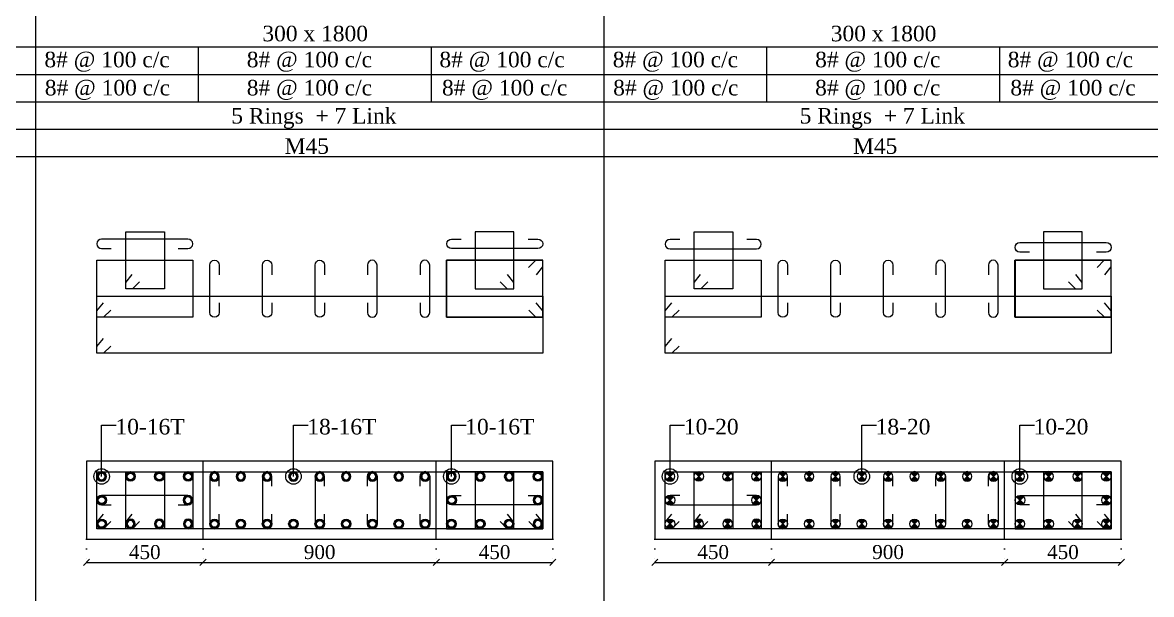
# Model space of a CAD drawing. Header units: millimetres. Extents: x 303 to 27724, y 300 to 68956.
# Drawn here: x 21094 to 25450, y 25990 to 28195 of the extents above; entities that cross this region are included whole.
import ezdxf

# ---------------------------------------------------------------- set-up
doc = ezdxf.new("R2010")
doc.units = ezdxf.units.MM
doc.linetypes.add('( Hidden )', pattern=[0.375, 0.25, -0.125])
doc.linetypes.add('DOT2', pattern=[0.125, 0, -0.125])
doc.layers.get('Defpoints').update_dxf_attribs({"lineweight": 0})
for name, color, linetype, lineweight in [('S-COL. STEEL DIA', 1, 'Continuous', 9), ('S-DIM FOOTING', 7, 'Continuous', 0), ('S-SECTION', 5, 'Continuous', 0), ('S-SECTION MARK', 7, 'Continuous', 0), ('S-SHEET', 7, 'Continuous', 0), ('S-STEEL', 1, 'Continuous', 9), ('S-STEEL-1', 1, 'Continuous', 0), ('S-STEEL-1 C.S.', 106, 'Continuous', 0), ('S-TEXT', 7, 'Continuous', 0)]:
    doc.layers.add(name, color=color, linetype=linetype, lineweight=lineweight)
doc.styles.add('AR', font='ARIALUNI.TTF', dxfattribs={"width": 0.8})
doc.styles.add('S-ROMANS', font='times.ttf')
doc.styles.add('TEXT', font='times.ttf')
doc.dimstyles.new('100', dxfattribs={"dimtxt": 180, "dimasz": 80, "dimexe": 0.18, "dimexo": 0.0625, "dimgap": 1, "dimtad": 1, "dimdec": 0, "dimzin": 0, "dimdsep": 46, "dimtxsty": 'AR', "dimblk": 'DOT', "dimcen": 0.09, "dimse1": 1, "dimse2": 1, "dimclrd": 50, "dimclrt": 256, "dimadec": 0, "dimazin": 0, "dimtfac": 1, "dimtdec": 0, "dimtix": 1, "dimtofl": 0, "dimtmove": 2, "dimatfit": 0, "dimfxl": 1, "dimtolj": 1, "dimtzin": 0, "dimlwd": -1, "dimarcsym": 0})
doc.dimstyles.new('SETU', dxfattribs={"dimtxt": 230, "dimasz": 0.2, "dimexe": 0.1, "dimexo": 0.1, "dimgap": 0.05, "dimtad": 1, "dimdec": 0, "dimzin": 0, "dimdsep": 46, "dimtxsty": 'TEXT', "dimblk": 'OBLIQUE', "dimcen": 0.09, "dimdle": 0.1, "dimclrd": 4, "dimclre": 256, "dimclrt": 256, "dimadec": 1, "dimazin": 0, "dimtfac": 1, "dimtdec": 0, "dimtix": 1, "dimtofl": 0, "dimtmove": 2, "dimatfit": 0, "dimfxl": 1, "dimtolj": 1, "dimtzin": 0, "dimlwd": -1, "dimlwe": -1, "dimarcsym": 1})

# ---------------------------------------------------------------- blocks, each defined once
blk = doc.blocks.new('*U4')
at = {"layer": 'S-COL. STEEL DIA'}
h = blk.add_hatch(color=256, dxfattribs=at)
h.dxf.hatch_style = 1
h.paths.add_polyline_path([(-18.5, 0, 1), (18.5, 0, 1)])
h.paths.add_polyline_path([(13, 0, -1), (-13, 0, -1)], flags=16)
at = {"layer": 'S-COL. STEEL DIA', "lineweight": 5}
for radius in [18.5, 13]:
    blk.add_circle((0, 0), radius, dxfattribs=at)
blk = doc.blocks.new('_Oblique')
at = {"color": 0, "linetype": 'ByBlock', "lineweight": -2}
blk.add_line((-0.5, -0.5), (0.5, 0.5), dxfattribs=at)
blk = doc.blocks.new('*D1875')
at = {"layer": 'Defpoints', "color": 0}
for p in [(21340.3, 26203.1), (21790.3, 26203.1), (21790.3, 26113.3)]:
    blk.add_point(p, dxfattribs=at)
at = {"layer": 'S-DIM FOOTING', "linetype": 'DOT2', "ltscale": 300}
for p, q in [((21340.3, 26203), (21340.3, 26113.1)), ((21790.3, 26203), (21790.3, 26113.1))]:
    blk.add_line(p, q, dxfattribs=at)
at = {"layer": 'S-DIM FOOTING', "ltscale": 300}
blk.add_line((21340.2, 26113.3), (21790.5, 26113.3), dxfattribs=at)
at = {"layer": 'S-DIM FOOTING', "linetype": 'ByBlock', "xscale": 24, "yscale": 24, "zscale": 24, "rotation": 180}
blk.add_blockref('_Oblique', (21340.3, 26113.3), dxfattribs=at)
at = {"layer": 'S-DIM FOOTING', "linetype": 'ByBlock', "xscale": 24, "yscale": 24, "zscale": 24}
blk.add_blockref('_Oblique', (21790.3, 26113.3), dxfattribs=at)
at = {"layer": 'S-DIM FOOTING', "insert": (21565.3, 26152.7), "char_height": 54, "attachment_point": 5, "style": 'TEXT'}
blk.add_mtext('\\A1;450', dxfattribs=at)
blk = doc.blocks.new('*D1876')
at = {"layer": 'Defpoints', "color": 0}
for p in [(21790.3, 26203.1), (22690.3, 26203.1), (22690.3, 26113.3)]:
    blk.add_point(p, dxfattribs=at)
at = {"layer": 'S-DIM FOOTING', "linetype": 'DOT2', "ltscale": 300}
for p, q in [((21790.3, 26203), (21790.3, 26113.1)), ((22690.3, 26203), (22690.3, 26113.1))]:
    blk.add_line(p, q, dxfattribs=at)
at = {"layer": 'S-DIM FOOTING', "ltscale": 300}
blk.add_line((21790.2, 26113.3), (22690.5, 26113.3), dxfattribs=at)
at = {"layer": 'S-DIM FOOTING', "linetype": 'ByBlock', "xscale": 24, "yscale": 24, "zscale": 24, "rotation": 180}
blk.add_blockref('_Oblique', (21790.3, 26113.3), dxfattribs=at)
at = {"layer": 'S-DIM FOOTING', "linetype": 'ByBlock', "xscale": 24, "yscale": 24, "zscale": 24}
blk.add_blockref('_Oblique', (22690.3, 26113.3), dxfattribs=at)
at = {"layer": 'S-DIM FOOTING', "insert": (22240.3, 26152.8), "char_height": 54, "attachment_point": 5, "style": 'TEXT'}
blk.add_mtext('\\A1;900', dxfattribs=at)
blk = doc.blocks.new('*D1877')
at = {"layer": 'Defpoints', "color": 0}
for p in [(22690.3, 26203.1), (23140.3, 26203.1), (23140.3, 26113.3)]:
    blk.add_point(p, dxfattribs=at)
at = {"layer": 'S-DIM FOOTING', "linetype": 'DOT2', "ltscale": 300}
for p, q in [((22690.3, 26203), (22690.3, 26113.1)), ((23140.3, 26203), (23140.3, 26113.1))]:
    blk.add_line(p, q, dxfattribs=at)
at = {"layer": 'S-DIM FOOTING', "ltscale": 300}
blk.add_line((22690.2, 26113.3), (23140.5, 26113.3), dxfattribs=at)
at = {"layer": 'S-DIM FOOTING', "linetype": 'ByBlock', "xscale": 24, "yscale": 24, "zscale": 24, "rotation": 180}
blk.add_blockref('_Oblique', (22690.3, 26113.3), dxfattribs=at)
at = {"layer": 'S-DIM FOOTING', "linetype": 'ByBlock', "xscale": 24, "yscale": 24, "zscale": 24}
blk.add_blockref('_Oblique', (23140.3, 26113.3), dxfattribs=at)
at = {"layer": 'S-DIM FOOTING', "insert": (22915.3, 26152.7), "char_height": 54, "attachment_point": 5, "style": 'TEXT'}
blk.add_mtext('\\A1;450', dxfattribs=at)
blk = doc.blocks.new('_Dot')
at = {"linetype": 'ByBlock', "lineweight": -2}
blk.add_line((-0.5, 0), (-1, 0), dxfattribs=at)
at = {"linetype": 'ByBlock', "const_width": 0.5}
blk.add_lwpolyline([(-0.25, 0, 1), (0.25, 0, 1)], format="xyb", close=True, dxfattribs=at)
blk = doc.blocks.new('*U18')
at = {"layer": 'S-COL. STEEL DIA'}
h = blk.add_hatch(color=256, dxfattribs=at)
h.dxf.hatch_style = 1
h.paths.add_polyline_path([(0, 0), (0, -18.5, 0.198912), (13, -13)])
h.paths.add_polyline_path([(0, 0), (-13, -13, 0.198912), (0, -18.5)])
h.paths.add_polyline_path([(0, 18.5, 0.198912), (-13, 13), (0, 0)])
h.paths.add_polyline_path([(13, 13, 0.198912), (0, 18.5), (0, 0)])
at = {"layer": 'S-COL. STEEL DIA', "lineweight": 5}
for p, q in [((-13, 13), (13, -13)), ((13, 13), (-13, -13))]:
    blk.add_line(p, q, dxfattribs=at)
blk.add_circle((0, 0), 18.5, dxfattribs=at)
blk = doc.blocks.new('*D1878')
at = {"layer": 'Defpoints', "color": 0}
for p in [(23533.9, 26203.1), (23983.9, 26203.1), (23983.9, 26113.3)]:
    blk.add_point(p, dxfattribs=at)
at = {"layer": 'S-DIM FOOTING', "linetype": 'DOT2', "ltscale": 300}
for p, q in [((23533.9, 26203), (23533.9, 26113.1)), ((23983.9, 26203), (23983.9, 26113.1))]:
    blk.add_line(p, q, dxfattribs=at)
at = {"layer": 'S-DIM FOOTING', "ltscale": 300}
blk.add_line((23533.8, 26113.3), (23984, 26113.3), dxfattribs=at)
at = {"layer": 'S-DIM FOOTING', "linetype": 'ByBlock', "xscale": 24, "yscale": 24, "zscale": 24, "rotation": 180}
blk.add_blockref('_Oblique', (23533.9, 26113.3), dxfattribs=at)
at = {"layer": 'S-DIM FOOTING', "linetype": 'ByBlock', "xscale": 24, "yscale": 24, "zscale": 24}
blk.add_blockref('_Oblique', (23983.9, 26113.3), dxfattribs=at)
at = {"layer": 'S-DIM FOOTING', "insert": (23758.9, 26152.7), "char_height": 54, "attachment_point": 5, "style": 'TEXT'}
blk.add_mtext('\\A1;450', dxfattribs=at)
blk = doc.blocks.new('*D1879')
at = {"layer": 'Defpoints', "color": 0}
for p in [(23983.9, 26203.1), (24883.9, 26203.1), (24883.9, 26113.3)]:
    blk.add_point(p, dxfattribs=at)
at = {"layer": 'S-DIM FOOTING', "linetype": 'DOT2', "ltscale": 300}
for p, q in [((23983.9, 26203), (23983.9, 26113.1)), ((24883.9, 26203), (24883.9, 26113.1))]:
    blk.add_line(p, q, dxfattribs=at)
at = {"layer": 'S-DIM FOOTING', "ltscale": 300}
blk.add_line((23983.8, 26113.3), (24884, 26113.3), dxfattribs=at)
at = {"layer": 'S-DIM FOOTING', "linetype": 'ByBlock', "xscale": 24, "yscale": 24, "zscale": 24, "rotation": 180}
blk.add_blockref('_Oblique', (23983.9, 26113.3), dxfattribs=at)
at = {"layer": 'S-DIM FOOTING', "linetype": 'ByBlock', "xscale": 24, "yscale": 24, "zscale": 24}
blk.add_blockref('_Oblique', (24883.9, 26113.3), dxfattribs=at)
at = {"layer": 'S-DIM FOOTING', "insert": (24433.9, 26152.8), "char_height": 54, "attachment_point": 5, "style": 'TEXT'}
blk.add_mtext('\\A1;900', dxfattribs=at)
blk = doc.blocks.new('*D1880')
at = {"layer": 'Defpoints', "color": 0}
for p in [(24883.9, 26203.1), (25333.9, 26203.1), (25333.9, 26113.3)]:
    blk.add_point(p, dxfattribs=at)
at = {"layer": 'S-DIM FOOTING', "linetype": 'DOT2', "ltscale": 300}
for p, q in [((24883.9, 26203), (24883.9, 26113.1)), ((25333.9, 26203), (25333.9, 26113.1))]:
    blk.add_line(p, q, dxfattribs=at)
at = {"layer": 'S-DIM FOOTING', "ltscale": 300}
blk.add_line((24883.8, 26113.3), (25334, 26113.3), dxfattribs=at)
at = {"layer": 'S-DIM FOOTING', "linetype": 'ByBlock', "xscale": 24, "yscale": 24, "zscale": 24, "rotation": 180}
blk.add_blockref('_Oblique', (24883.9, 26113.3), dxfattribs=at)
at = {"layer": 'S-DIM FOOTING', "linetype": 'ByBlock', "xscale": 24, "yscale": 24, "zscale": 24}
blk.add_blockref('_Oblique', (25333.9, 26113.3), dxfattribs=at)
at = {"layer": 'S-DIM FOOTING', "insert": (25108.9, 26152.7), "char_height": 54, "attachment_point": 5, "style": 'TEXT'}
blk.add_mtext('\\A1;450', dxfattribs=at)

msp = doc.modelspace()

# ---------------------------------------------------------------- linework, layer by layer
at = {"layer": 'S-SECTION'}
for points, elevation in [([(23140.3, 26203.1), (23140.3, 26503.1), (21340.3, 26503.1), (21340.3, 26203.1)], 4.9), ([(25333.9, 26203.1), (25333.9, 26503.1), (23533.9, 26503.1), (23533.9, 26203.1)], 0.3)]:
    msp.add_lwpolyline(points, close=True, dxfattribs=dict(at, elevation=elevation))
at = {"layer": 'S-SHEET'}
for p, q in [((21143.4, 68956, 3), (21143.4, 299.8, 3.5)), ((23337, 68956, 3.8), (23337, 299.8, 4.3)), ((303, 28101.4, -0.6), (27724.1, 28101.4, -0.6)), ((303, 28101.4, -0.6), (27724.1, 28101.4, -0.6)), ((21770.8, 28101.4, -0.6), (21770.8, 27890.1, -0.6)), ((22670.8, 28101.4, -0.6), (22670.8, 27890.1, -0.6)), ((23964.4, 28101.4, -0.6), (23964.4, 27890.1, -0.6)), ((24864.4, 28101.4, -0.6), (24864.4, 27890.1, -0.6)), ((303, 27995.6, -0.6), (27724.1, 27995.6, -0.6)), ((303, 27890.1, -0.6), (27724.1, 27890.1, -0.6)), ((303, 27784.6, -0.6), (27724.1, 27784.6, -0.6))]:
    msp.add_line(p, q, dxfattribs=at)
at = {"layer": 'S-SHEET', "color": 0}
msp.add_line((303, 27679.1, -0.6), (27724.1, 27679.1, -0.6), dxfattribs=at)
at = {"layer": 'S-STEEL', "color": 3}
for points, elevation in [([(21694.2, 27323.5), (21731.9, 27323.5, 1), (21731.9, 27360.4), (21398.8, 27360.4, 1), (21398.8, 27323.5), (21436, 27323.5)], 4.9), ([(23045, 27360.4), (23082.7, 27360.4, -1), (23082.7, 27323.5), (22749.6, 27323.5, -1), (22749.6, 27360.4), (22786.8, 27360.4)], 4.9), ([(23630.1, 27359.1), (23592.4, 27359.1, 1), (23592.4, 27322.2), (23926.3, 27322.2, 1), (23926.3, 27359.1), (23889, 27359.1)], 0.3), ([(24980.1, 27310), (24942.4, 27310, -1), (24942.4, 27346.9), (25276.3, 27346.9, -1), (25276.3, 27310), (25239, 27310)], 0.3), ([(21852.8, 27114.7), (21852.8, 27077, -1), (21815.8, 27077), (21815.8, 27260.1, -1), (21852.8, 27260.1), (21852.8, 27222.9)], 4.9), ([(22056, 27114.7), (22056, 27077, -1), (22019.1, 27077), (22019.1, 27260.1, -1), (22056, 27260.1), (22056, 27222.9)], 4.9), ([(22259.2, 27114.7), (22259.2, 27077, -1), (22222.3, 27077), (22222.3, 27260.1, -1), (22259.2, 27260.1), (22259.2, 27222.9)], 4.9), ([(22424.7, 27114.7), (22424.7, 27077, 1), (22461.6, 27077), (22461.6, 27260.1, 1), (22424.7, 27260.1), (22424.7, 27222.9)], 4.9), ([(22627.9, 27114.7), (22627.9, 27077, 1), (22664.9, 27077), (22664.9, 27260.1, 1), (22627.9, 27260.1), (22627.9, 27222.9)], 4.9), ([(24046.3, 27114.7), (24046.3, 27077, -1), (24009.4, 27077), (24009.4, 27260.1, -1), (24046.3, 27260.1), (24046.3, 27222.9)], 0.3), ([(24249.5, 27114.7), (24249.5, 27077, -1), (24212.6, 27077), (24212.6, 27260.1, -1), (24249.5, 27260.1), (24249.5, 27222.9)], 0.3), ([(24452.8, 27114.7), (24452.8, 27077, -1), (24415.9, 27077), (24415.9, 27260.1, -1), (24452.8, 27260.1), (24452.8, 27222.9)], 0.3), ([(24618.3, 27114.7), (24618.3, 27077, 1), (24655.2, 27077), (24655.2, 27260.1, 1), (24618.3, 27260.1), (24618.3, 27222.9)], 0.3), ([(24821.5, 27114.7), (24821.5, 27077, 1), (24858.4, 27077), (24858.4, 27260.1, 1), (24821.5, 27260.1), (24821.5, 27222.9)], 0.3), ([(21852.8, 26407), (21852.8, 26444.7, 1), (21815.8, 26444.7), (21815.8, 26261.6, 1), (21852.8, 26261.6), (21852.8, 26298.8)], 4.9), ([(22056, 26407), (22056, 26444.7, 1), (22019.1, 26444.7), (22019.1, 26261.6, 1), (22056, 26261.6), (22056, 26298.8)], 4.9), ([(22259.2, 26407), (22259.2, 26444.7, 1), (22222.3, 26444.7), (22222.3, 26261.6, 1), (22259.2, 26261.6), (22259.2, 26298.8)], 4.9), ([(22424.7, 26407), (22424.7, 26444.7, -1), (22461.6, 26444.7), (22461.6, 26261.6, -1), (22424.7, 26261.6), (22424.7, 26298.8)], 4.9), ([(22627.9, 26407), (22627.9, 26444.7, -1), (22664.9, 26444.7), (22664.9, 26261.6, -1), (22627.9, 26261.6), (22627.9, 26298.8)], 4.9), ([(24046.3, 26407), (24046.3, 26444.7, 1), (24009.4, 26444.7), (24009.4, 26261.6, 1), (24046.3, 26261.6), (24046.3, 26298.8)], 0.3), ([(24249.5, 26407), (24249.5, 26444.7, 1), (24212.6, 26444.7), (24212.6, 26261.6, 1), (24249.5, 26261.6), (24249.5, 26298.8)], 0.3), ([(24452.8, 26407), (24452.8, 26444.7, 1), (24415.9, 26444.7), (24415.9, 26261.6, 1), (24452.8, 26261.6), (24452.8, 26298.8)], 0.3), ([(24618.3, 26407), (24618.3, 26444.7, -1), (24655.2, 26444.7), (24655.2, 26261.6, -1), (24618.3, 26261.6), (24618.3, 26298.8)], 0.3), ([(24821.5, 26407), (24821.5, 26444.7, -1), (24858.4, 26444.7), (24858.4, 26261.6, -1), (24821.5, 26261.6), (24821.5, 26298.8)], 0.3), ([(21694.2, 26334.7), (21731.9, 26334.7, 1), (21731.9, 26371.6), (21398.8, 26371.6, 1), (21398.8, 26334.7), (21436, 26334.7)], 4.9), ([(23045, 26371.6), (23082.7, 26371.6, -1), (23082.7, 26334.7), (22749.6, 26334.7, -1), (22749.6, 26371.6), (22786.8, 26371.6)], 4.9), ([(23630.1, 26371.6), (23592.4, 26371.6, 1), (23592.4, 26334.7), (23926.3, 26334.7, 1), (23926.3, 26371.6), (23889, 26371.6)], 0.3), ([(24980.1, 26334.7), (24942.4, 26334.7, -1), (24942.4, 26371.6), (25276.3, 26371.6, -1), (25276.3, 26334.7), (25239, 26334.7)], 0.3)]:
    msp.add_lwpolyline(points, format="xyb", dxfattribs=dict(at, elevation=elevation))
at = {"layer": 'S-STEEL', "color": 1}
for points, elevation in [([(23046.8, 27251.3), (23074.3, 27278.6), (23100.4, 27278.6), (23100.4, 27058.6), (22729.6, 27058.6), (22729.6, 27278.6), (23100.4, 27278.6), (23100.4, 27253.6), (23075.2, 27222.7)], 4.9), ([(25240.4, 27251.3), (25267.9, 27278.6), (25293.9, 27278.6), (25293.9, 27058.6), (24923.1, 27058.6), (24923.1, 27278.6), (25293.9, 27278.6), (25293.9, 27253.6), (25268.7, 27222.7)], 0.3), ([(21433.9, 26947.8), (21406.4, 26920.5), (21380.3, 26920.5), (21380.3, 27140.5), (23101.1, 27140.5), (23101.1, 26920.5), (21380.3, 26920.5), (21380.3, 26945.6), (21405.5, 26976.4)], 4.9), ([(23627.5, 26947.8), (23599.9, 26920.5), (23573.9, 26920.5), (23573.9, 27140.5), (25294.7, 27140.5), (25294.7, 26920.5), (23573.9, 26920.5), (23573.9, 26945.6), (23599.1, 26976.4)], 0.3), ([(21433.9, 26270.4), (21406.4, 26243.1), (21380.3, 26243.1), (21380.3, 26463.1), (23101.1, 26463.1), (23101.1, 26243.1), (21380.3, 26243.1), (21380.3, 26268.1), (21405.5, 26299)], 4.9), ([(23627.5, 26270.4), (23599.9, 26243.1), (23573.9, 26243.1), (23573.9, 26463.1), (25294.7, 26463.1), (25294.7, 26243.1), (23573.9, 26243.1), (23573.9, 26268.1), (23599.1, 26299)], 0.3)]:
    msp.add_lwpolyline(points, dxfattribs=dict(at, elevation=elevation))
at = {"layer": 'S-STEEL-1', "color": 41}
for points, elevation in [([(21545.2, 27195.3), (21517.7, 27168), (21491.6, 27168), (21491.6, 27388), (21641.1, 27388), (21641, 27168), (21491.6, 27168), (21491.6, 27193), (21516.8, 27223.9)], 4.9), ([(22936.3, 27195.3), (22963.8, 27168), (22989.9, 27168), (22989.8, 27388), (22840.4, 27388), (22840.4, 27168), (22989.9, 27168), (22989.9, 27193), (22964.7, 27223.9)], 4.9), ([(23738.8, 27195.3), (23711.2, 27168), (23685.2, 27168), (23685.2, 27388), (23834.6, 27388), (23834.6, 27168), (23685.2, 27168), (23685.2, 27193), (23710.4, 27223.9)], 0.3), ([(25129.9, 27195.3), (25157.4, 27168), (25183.4, 27168), (25183.4, 27388), (25034, 27388), (25034, 27168), (25183.4, 27168), (25183.4, 27193), (25158.2, 27223.9)], 0.3), ([(21545.2, 26270.4), (21517.7, 26243.1), (21491.6, 26243.1), (21491.6, 26463.1), (21641.1, 26463.1), (21641, 26243.1), (21491.6, 26243.1), (21491.6, 26268.1), (21516.8, 26299)], 4.9), ([(22936.3, 26270.4), (22963.8, 26243.1), (22989.9, 26243.1), (22989.8, 26463.1), (22840.4, 26463.1), (22840.4, 26243.1), (22989.9, 26243.1), (22989.9, 26268.1), (22964.7, 26299)], 4.9), ([(23738.8, 26270.4), (23711.2, 26243.1), (23685.2, 26243.1), (23685.2, 26463.1), (23834.6, 26463.1), (23834.6, 26243.1), (23685.2, 26243.1), (23685.2, 26268.1), (23710.4, 26299)], 0.3), ([(25129.9, 26270.4), (25157.4, 26243.1), (25183.4, 26243.1), (25183.4, 26463.1), (25034, 26463.1), (25034, 26243.1), (25183.4, 26243.1), (25183.4, 26268.1), (25158.2, 26299)], 0.3)]:
    msp.add_lwpolyline(points, dxfattribs=dict(at, elevation=elevation))
at = {"layer": 'S-STEEL-1', "color": 6}
for points, elevation in [([(21433.9, 27085.9), (21406.4, 27058.6), (21380.3, 27058.6), (21380.3, 27278.6), (21751.1, 27278.6), (21751.1, 27058.6), (21380.3, 27058.6), (21380.3, 27083.6), (21405.5, 27114.5)], 4.9), ([(23047.6, 27085.9), (23075.1, 27058.6), (23101.2, 27058.6), (23101.1, 27278.6), (22730.3, 27278.6), (22730.4, 27058.6), (23101.2, 27058.6), (23101.2, 27083.6), (23076, 27114.5)], 4.9), ([(23627.5, 27085.9), (23599.9, 27058.6), (23573.9, 27058.6), (23573.9, 27278.6), (23944.7, 27278.6), (23944.7, 27058.6), (23573.9, 27058.6), (23573.9, 27083.6), (23599.1, 27114.5)], 0.3), ([(25241.2, 27085.9), (25268.7, 27058.6), (25294.7, 27058.6), (25294.7, 27278.6), (24923.9, 27278.6), (24923.9, 27058.6), (25294.7, 27058.6), (25294.7, 27083.6), (25269.5, 27114.5)], 0.3), ([(21433.9, 26270.4), (21406.4, 26243.1), (21380.3, 26243.1), (21380.3, 26463.1), (21751.1, 26463.1), (21751.1, 26243.1), (21380.3, 26243.1), (21380.3, 26268.1), (21405.5, 26299)], 4.9), ([(23047.6, 26270.4), (23075.1, 26243.1), (23101.2, 26243.1), (23101.1, 26463.1), (22730.3, 26463.1), (22730.4, 26243.1), (23101.2, 26243.1), (23101.2, 26268.1), (23076, 26299)], 4.9), ([(23627.5, 26270.4), (23599.9, 26243.1), (23573.9, 26243.1), (23573.9, 26463.1), (23944.7, 26463.1), (23944.7, 26243.1), (23573.9, 26243.1), (23573.9, 26268.1), (23599.1, 26299)], 0.3), ([(25241.2, 26270.4), (25268.7, 26243.1), (25294.7, 26243.1), (25294.7, 26463.1), (24923.9, 26463.1), (24923.9, 26243.1), (25294.7, 26243.1), (25294.7, 26268.1), (25269.5, 26299)], 0.3)]:
    msp.add_lwpolyline(points, dxfattribs=dict(at, elevation=elevation))
at = {"layer": 'S-STEEL-1 C.S.', "color": 8, "linetype": '( Hidden )'}
for p, q in [((21790.3, 26203.1, 4.9), (21790.3, 26503.1, 4.9)), ((22690.3, 26203.1, 4.9), (22690.3, 26503.1, 4.9)), ((23983.9, 26203.1, 0.3), (23983.9, 26503.1, 0.3)), ((24883.9, 26203.1, 0.3), (24883.9, 26503.1, 0.3))]:
    msp.add_line(p, q, dxfattribs=at)

# ---------------------------------------------------------------- block references
at = {"layer": 'S-COL. STEEL DIA', "xscale": -1, "rotation": 180}
for name, p in [('*U4', (21398.8, 26444.7, 4.9)), ('*U4', (21834.3, 26444.7, 4.9)), ('*U4', (21935.9, 26444.7, 4.9)), ('*U4', (22037.5, 26444.7, 4.9)), ('*U4', (22139.1, 26444.7, 4.9)), ('*U4', (22240.7, 26444.7, 4.9)), ('*U4', (22342.4, 26444.7, 4.9)), ('*U4', (22444, 26444.7, 4.9)), ('*U4', (22545.6, 26444.7, 4.9)), ('*U4', (22647.2, 26444.7, 4.9)), ('*U4', (22748.8, 26444.7, 4.9)), ('*U4', (22860.1, 26444.7, 4.9)), ('*U4', (22971.4, 26444.7, 4.9)), ('*U18', (23592.4, 26444.7, 0.3)), ('*U18', (24027.9, 26444.7, 0.3)), ('*U18', (24129.5, 26444.7, 0.3)), ('*U18', (24231.1, 26444.7, 0.3)), ('*U18', (24332.7, 26444.7, 0.3)), ('*U18', (24434.3, 26444.7, 0.3)), ('*U18', (24535.9, 26444.7, 0.3)), ('*U18', (24637.5, 26444.7, 0.3)), ('*U18', (24739.1, 26444.7, 0.3)), ('*U18', (24840.8, 26444.7, 0.3)), ('*U18', (24942.4, 26444.7, 0.3)), ('*U18', (25053.7, 26444.7, 0.3)), ('*U18', (25165, 26444.7, 0.3))]:
    msp.add_blockref(name, p, dxfattribs=at)
at = {"layer": 'S-COL. STEEL DIA', "rotation": 180}
for name, p in [('*U4', (21510.1, 26444.7, 4.9)), ('*U4', (21621.4, 26444.7, 4.9)), ('*U4', (21732.7, 26444.7, 4.9)), ('*U4', (23082.7, 26444.7, 4.9)), ('*U18', (23703.7, 26444.7, 0.3)), ('*U18', (23815, 26444.7, 0.3)), ('*U18', (23926.3, 26444.7, 0.3)), ('*U18', (25276.3, 26444.7, 0.3))]:
    msp.add_blockref(name, p, dxfattribs=at)
at = {"layer": 'S-COL. STEEL DIA'}
for name, p in [('*U4', (21398.8, 26353.1, 4.9)), ('*U4', (22749.6, 26353.1, 4.9)), ('*U18', (23592.4, 26353.1, 0.3)), ('*U18', (24943.2, 26353.1, 0.3)), ('*U4', (21398.8, 26261.6, 4.9)), ('*U4', (21834.3, 26261.6, 4.9)), ('*U4', (21935.9, 26261.6, 4.9)), ('*U4', (22037.5, 26261.6, 4.9)), ('*U4', (22139.1, 26261.6, 4.9)), ('*U4', (22240.7, 26261.6, 4.9)), ('*U4', (22342.4, 26261.6, 4.9)), ('*U4', (22444, 26261.6, 4.9)), ('*U4', (22545.6, 26261.6, 4.9)), ('*U4', (22647.2, 26261.6, 4.9)), ('*U4', (22748.8, 26261.6, 4.9)), ('*U4', (22860.1, 26261.6, 4.9)), ('*U4', (22971.4, 26261.6, 4.9)), ('*U18', (23592.4, 26261.6, 0.3)), ('*U18', (24027.9, 26261.6, 0.3)), ('*U18', (24129.5, 26261.6, 0.3)), ('*U18', (24231.1, 26261.6, 0.3)), ('*U18', (24332.7, 26261.6, 0.3)), ('*U18', (24434.3, 26261.6, 0.3)), ('*U18', (24535.9, 26261.6, 0.3)), ('*U18', (24637.5, 26261.6, 0.3)), ('*U18', (24739.1, 26261.6, 0.3)), ('*U18', (24840.8, 26261.6, 0.3)), ('*U18', (24942.4, 26261.6, 0.3)), ('*U18', (25053.7, 26261.6, 0.3)), ('*U18', (25165, 26261.6, 0.3))]:
    msp.add_blockref(name, p, dxfattribs=at)
at = {"layer": 'S-COL. STEEL DIA', "xscale": -1}
for name, p in [('*U4', (21731.9, 26353.1, 4.9)), ('*U4', (23082.7, 26353.1, 4.9)), ('*U18', (23925.5, 26353.1, 0.3)), ('*U18', (25276.3, 26353.1, 0.3)), ('*U4', (21510.1, 26261.6, 4.9)), ('*U4', (21621.4, 26261.6, 4.9)), ('*U4', (21732.7, 26261.6, 4.9)), ('*U4', (23082.7, 26261.6, 4.9)), ('*U18', (23703.7, 26261.6, 0.3)), ('*U18', (23815, 26261.6, 0.3)), ('*U18', (23926.3, 26261.6, 0.3)), ('*U18', (25276.3, 26261.6, 0.3))]:
    msp.add_blockref(name, p, dxfattribs=at)

# ---------------------------------------------------------------- texts
at = {"layer": 'S-TEXT', "style": 'S-ROMANS'}
for s, p in [('300 x 1800', (22019.1, 28123.2, -0.6)), ('300 x 1800', (24212.7, 28123.2, -0.6)), ('8# @ 100 c/c', (21177.9, 28022.9, -0.6)), ('8# @ 100 c/c', (21958.9, 28022.9, -0.6)), ('8# @ 100 c/c', (22702.4, 28022.9, -0.6)), ('8# @ 100 c/c', (23371.4, 28022.9, -0.6)), ('8# @ 100 c/c', (24152.4, 28022.9, -0.6)), ('8# @ 100 c/c', (24895.9, 28022.9, -0.6)), ('8# @ 100 c/c', (21179.4, 27914.3, -0.6)), ('8# @ 100 c/c', (21958.9, 27914.3, -0.6)), ('8# @ 100 c/c', (22712.4, 27914.3, -0.6)), ('8# @ 100 c/c', (23372.9, 27914.3, -0.6)), ('8# @ 100 c/c', (24152.4, 27914.3, -0.6)), ('8# @ 100 c/c', (24905.9, 27914.3, -0.6)), ('5 Rings  + 7 Link', (21899.1, 27805.8, -0.6)), ('5 Rings  + 7 Link', (24092.7, 27805.8, -0.6)), ('M45', (22105, 27689.1, -0.6)), ('M45', (24298.6, 27689.1, -0.6))]:
    msp.add_text(s, height=60, dxfattribs=at).set_placement(p)
at = {"layer": 'S-TEXT', "color": 7, "style": 'TEXT'}
for s, p in [('10-16T', (21452.2, 26606.7, 4.9)), ('18-16T', (22192.5, 26606.7, 4.9)), ('10-16T', (22802.2, 26606.7, 4.9)), ('10-20', (23645.8, 26606.7, 0.3)), ('18-20', (24386.1, 26606.7, 0.3)), ('10-20', (24995.8, 26606.7, 0.3))]:
    msp.add_text(s, height=60, dxfattribs=at).set_placement(p)

# ---------------------------------------------------------------- dimensions: what is measured, and where the dimension line sits
at = {"layer": 'S-DIM FOOTING', "ltscale": 300}
for base, p1, p2, picture, middle in [((21790.3, 26113.3, 4.5), (21340.3, 26203.1, 4.9), (21790.3, 26203.1, 4.9), '*D1875', (21565.3, 26152.7, 4.5)), ((22690.3, 26113.3, 4.5), (21790.3, 26203.1, 4.9), (22690.3, 26203.1, 4.9), '*D1876', (22240.3, 26152.8, 4.5)), ((23140.3, 26113.3, 4.5), (22690.3, 26203.1, 4.9), (23140.3, 26203.1, 4.9), '*D1877', (22915.3, 26152.7, 4.5)), ((23983.9, 26113.3, -0.1), (23533.9, 26203.1, 0.3), (23983.9, 26203.1, 0.3), '*D1878', (23758.9, 26152.7, -0.1)), ((24883.9, 26113.3, -0.1), (23983.9, 26203.1, 0.3), (24883.9, 26203.1, 0.3), '*D1879', (24433.9, 26152.8, -0.1)), ((25333.9, 26113.3, -0.1), (24883.9, 26203.1, 0.3), (25333.9, 26203.1, 0.3), '*D1880', (25108.9, 26152.7, -0.1))]:
    dim = msp.add_linear_dim(base=base, p1=p1, p2=p2, angle=180, dimstyle='SETU', override={"dimscale": 1.2, "dimtxt": 45, "dimasz": 20, "dimgap": 10, "dimblk1": 'Oblique', "dimblk2": 'Oblique', "dimsah": 1, "dimclrd": 256, "dimarcsym": 1}, dxfattribs=at)
    dim.commit()
    dim.dimension.update_dxf_attribs({"geometry": picture, "text_midpoint": middle})

# ---------------------------------------------------------------- leaders
at = {"layer": 'S-SECTION MARK'}
for points in [[(21398.8, 26444.7, 4.9), (21398.8, 26642.6, 4.9), (21455.2, 26642.6, 4.9)], [(22139.1, 26444.7, 4.9), (22139.1, 26642.6, 4.9), (22195.6, 26642.6, 4.9)], [(22748.8, 26444.7, 4.9), (22748.8, 26642.6, 4.9), (22805.2, 26642.6, 4.9)], [(23592.4, 26444.7, 0.3), (23592.4, 26642.6, 0.3), (23648.8, 26642.6, 0.3)], [(24332.7, 26444.7, 0.3), (24332.7, 26642.6, 0.3), (24389.1, 26642.6, 0.3)], [(24942.4, 26444.7, 0.3), (24942.4, 26642.6, 0.3), (24998.8, 26642.6, 0.3)]]:
    msp.add_leader(points, dimstyle='100', override={"dimasz": 60, "dimtad": 0, "dimclrd": 256, "dimldrblk": 'DotBlank', "dimfxl": 50, "dimfxlon": 1, "dimarcsym": 1}, dxfattribs=at)

doc.saveas('drawing.dxf')
